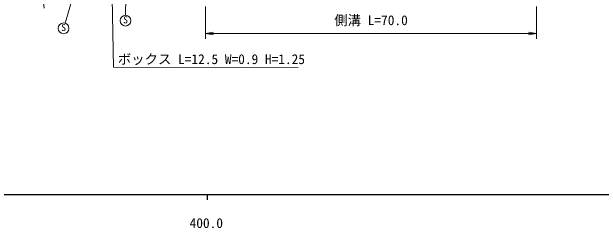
# Model space of a CAD drawing. Units: millimetres, scale not verified. Extents: x 40000 to 680000, y 20000 to 380000.
# Drawn here: x 431532 to 541561, y 198715 to 239048 of the extents above; entities that cross this region are included whole.
import ezdxf
from ezdxf.enums import TextEntityAlignment as Align

# ---------------------------------------------------------------- set-up
doc = ezdxf.new("R2010")
doc.units = ezdxf.units.MM
doc.header["$LTSCALE"] = 1000
doc.linetypes.add('DASHED', pattern=[7.5, 6, -1.5])
for name, color, linetype, lineweight in [('M-BGD', 7, 'Continuous', 13), ('M-BGD-EXST', 7, 'Continuous', 13), ('M-STR-HTXT', 7, 'Continuous', 13), ('M-TTL-BAND', 7, 'Continuous', 25)]:
    doc.layers.add(name, color=color, linetype=linetype, lineweight=lineweight)
doc.styles.add('ＭＳ ゴシック', font='')
doc.styles.get('ＭＳ ゴシック').set_extended_font_data('MS Gothic')

# ---------------------------------------------------------------- blocks, each defined once
blk = doc.blocks.new('open_arrow')
at = {"color": 0, "linetype": 'Continuous', "lineweight": -2}
blk.add_lwpolyline([(7.5, 1.25), (0, 0), (7.5, -1.25)], dxfattribs=at)

msp = doc.modelspace()

# ---------------------------------------------------------------- linework, layer by layer
at = {"layer": 'M-BGD', "linetype": 'DASHED'}
msp.add_line((436943, 245692), (437656, 238640), dxfattribs=at)
at = {"layer": 'M-BGD-EXST'}
for p, q in [((441485, 236924), (447533, 257287)), ((452912, 256477), (452773, 238401)), ((467693, 240013), (467693, 234013)), ((529489, 240013), (529489, 234013)), ((529489, 235013), (467693, 235013))]:
    msp.add_line(p, q, dxfattribs=at)
for centre in [(452765, 237401), (441201, 235966)]:
    msp.add_circle(centre, 1000, dxfattribs=at)
at = {"layer": 'M-STR-HTXT'}
for p, q in [((450505, 228742), (450098, 253734)), ((484990, 228683), (450505, 228742))]:
    msp.add_line(p, q, dxfattribs=at)
at = {"layer": 'M-TTL-BAND'}
for p, q in [((40000, 205000), (579000, 205000)), ((40000, 205000), (579000, 205000)), ((468000, 205000), (468000, 204000)), ((468000, 205000), (468000, 204000))]:
    msp.add_line(p, q, dxfattribs=at)

# ---------------------------------------------------------------- block references
at = {"layer": 'M-BGD-EXST', "xscale": 200, "yscale": 200}
msp.add_blockref('open_arrow', (467693, 235013), dxfattribs=at)
at = {"layer": 'M-BGD-EXST', "xscale": 200, "yscale": 200, "rotation": 180}
msp.add_blockref('open_arrow', (529489, 235013), dxfattribs=at)

# ---------------------------------------------------------------- texts
at = {"layer": 'M-BGD-EXST', "style": 'ＭＳ ゴシック'}
for s, height, p in [('S', 1320, (452765, 236501)), ('側溝 L=70.0', 1833, (498591, 236013)), ('S', 1320, (441201, 235066))]:
    msp.add_text(s, height=height, dxfattribs=at).set_placement(p, align=Align.BOTTOM_CENTER)
at = {"layer": 'M-STR-HTXT', "style": 'ＭＳ ゴシック'}
msp.add_text('ボックス L=12.5 W=0.9 H=1.25', height=1833, dxfattribs=at).set_placement((451325, 228755), align=Align.BOTTOM_LEFT)
at = {"layer": 'M-TTL-BAND', "style": 'ＭＳ ゴシック'}
msp.add_text('400.0', height=1833, dxfattribs=at).set_placement((467844, 198195), align=Align.BOTTOM_CENTER)

doc.saveas('drawing.dxf')
